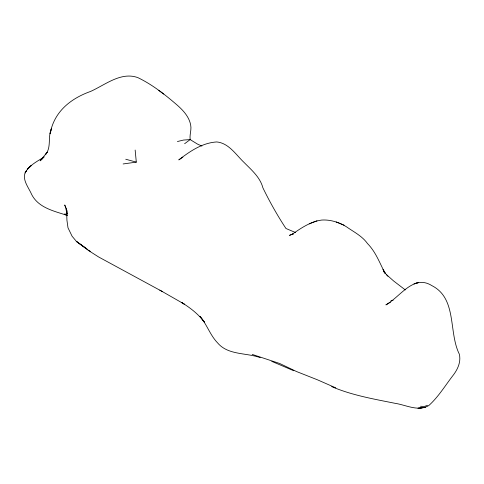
<?xml version="1.0" encoding="UTF-8"?>
<svg xmlns="http://www.w3.org/2000/svg" width="484" height="484" viewBox="0 0 484 484"><rect width="100%" height="100%" fill="white"/><g stroke="black" fill="none" stroke-linecap="round" stroke-linejoin="round"><path stroke-width="0.73" d="M24.962 172.921L26.644 170.477C20.509 177.979 28.568 187.223 31.593 194.326C38.278 207.721 53.791 211.024 66.731 215.241L64.868 214.013L67.125 215.737M25.507 172.116C29.712 164.953 37.589 161.19 44.346 156.834M42.997 158.389L40.124 160.827L47.287 152.133L45.315 154.826C51.8 147.396 47.438 137.014 51.485 128.629L50.124 133.735C54.014 111.834 70.519 98.573 90.568 91.44C105.155 84.9 121.097 71.432 137.898 77.646C152.436 84.646 165.244 94.785 177.392 105.294C183.357 110.57 189.177 116.91 190.666 125.005C191.706 129.881 189.425 134.667 190.158 139.592L184.628 143.718M182.861 157.161L178.796 159.889C189.97 151.286 202.185 142.859 216.741 141.945C228.841 143.076 235.992 154.82 244.142 162.539C251.541 170.029 260.126 177.235 262.921 187.871C269.727 201.864 277.411 215.513 285.959 228.496L295.579 232.544M331.643 386.601C351.808 395.246 373.581 398.991 394.968 403.299C405.876 404.89 418.303 411.914 428.806 405.538C438.214 397.098 444.881 386.087 452.51 376.104C457.434 369.957 461.24 362.195 459.322 354.143C448.317 332.121 457.295 298.561 431.891 285.645C413.445 273.998 400.226 296.916 385.905 304.884L390.54 302.07M383.981 271.851L385.312 273.381L383.044 269.515L384.883 272.952C379.65 262.83 375.657 251.819 367.501 243.555C362.135 235.992 353.707 231.903 346.338 226.718C339.102 222.289 330.324 219.494 321.763 220.051C310.668 221.533 300.988 228.085 292.027 234.425L292.85 233.935L289.462 235.375L291.344 234.631M309.228 223.856L316.996 220.758M427.451 405.374L424.123 406.53L420.554 406.251M177.41 141.534L183.46 140.064L190.158 139.592L197.526 144.117L201.895 146.059M292.015 234.486L293.346 234.196M393.105 300.249L390.993 300.661L392.391 300.407M123.13 163.955L136.306 162.128L135.151 150.046M425.436 407.395L417.964 408.254L421.824 407.818M260.223 357.615C246.193 352.594 228.006 355.316 217.564 342.86C210.129 335.17 206.94 324.54 200.043 316.427L204.399 322.126C198.307 314.019 190.151 307.745 181.567 302.47L184.229 304.079L159.781 290.116M125.743 159.242L136.306 162.128M252.17 354.397L279.643 363.478L296.444 371.5L317.444 379.807L335.757 387.853M271.748 361.36L293.806 370.756M336.205 221.974L344.088 225.157M162.346 291.549L98.627 256.974L88.397 250.458L76.424 241.431L72.098 236.234L68.008 227.831L66.931 220.256L66.598 210.092L66.998 213.674L66.139 209.572L66.998 213.674M64.868 214.013L67.318 215.64M87.392 249.296L76.424 241.431L86.672 248.776M88.481 250.071L90.29 251.365M158.806 90.46L163.773 94.078M405.302 289.934L393.601 280.956L386.474 274.64M384.06 271.917L387.92 276.267M66.562 209.409L64.729 204.974L67.04 211.484L66.725 210.098M66.828 212.452L66.998 213.789M30.165 166.563L27.382 169.2L31.357 165.449L30.165 166.563M415.399 283.37L414.008 283.854L418.194 282.626L415.399 283.37M67.04 214.406L66.465 213.093L66.998 214.418"/></g></svg>
